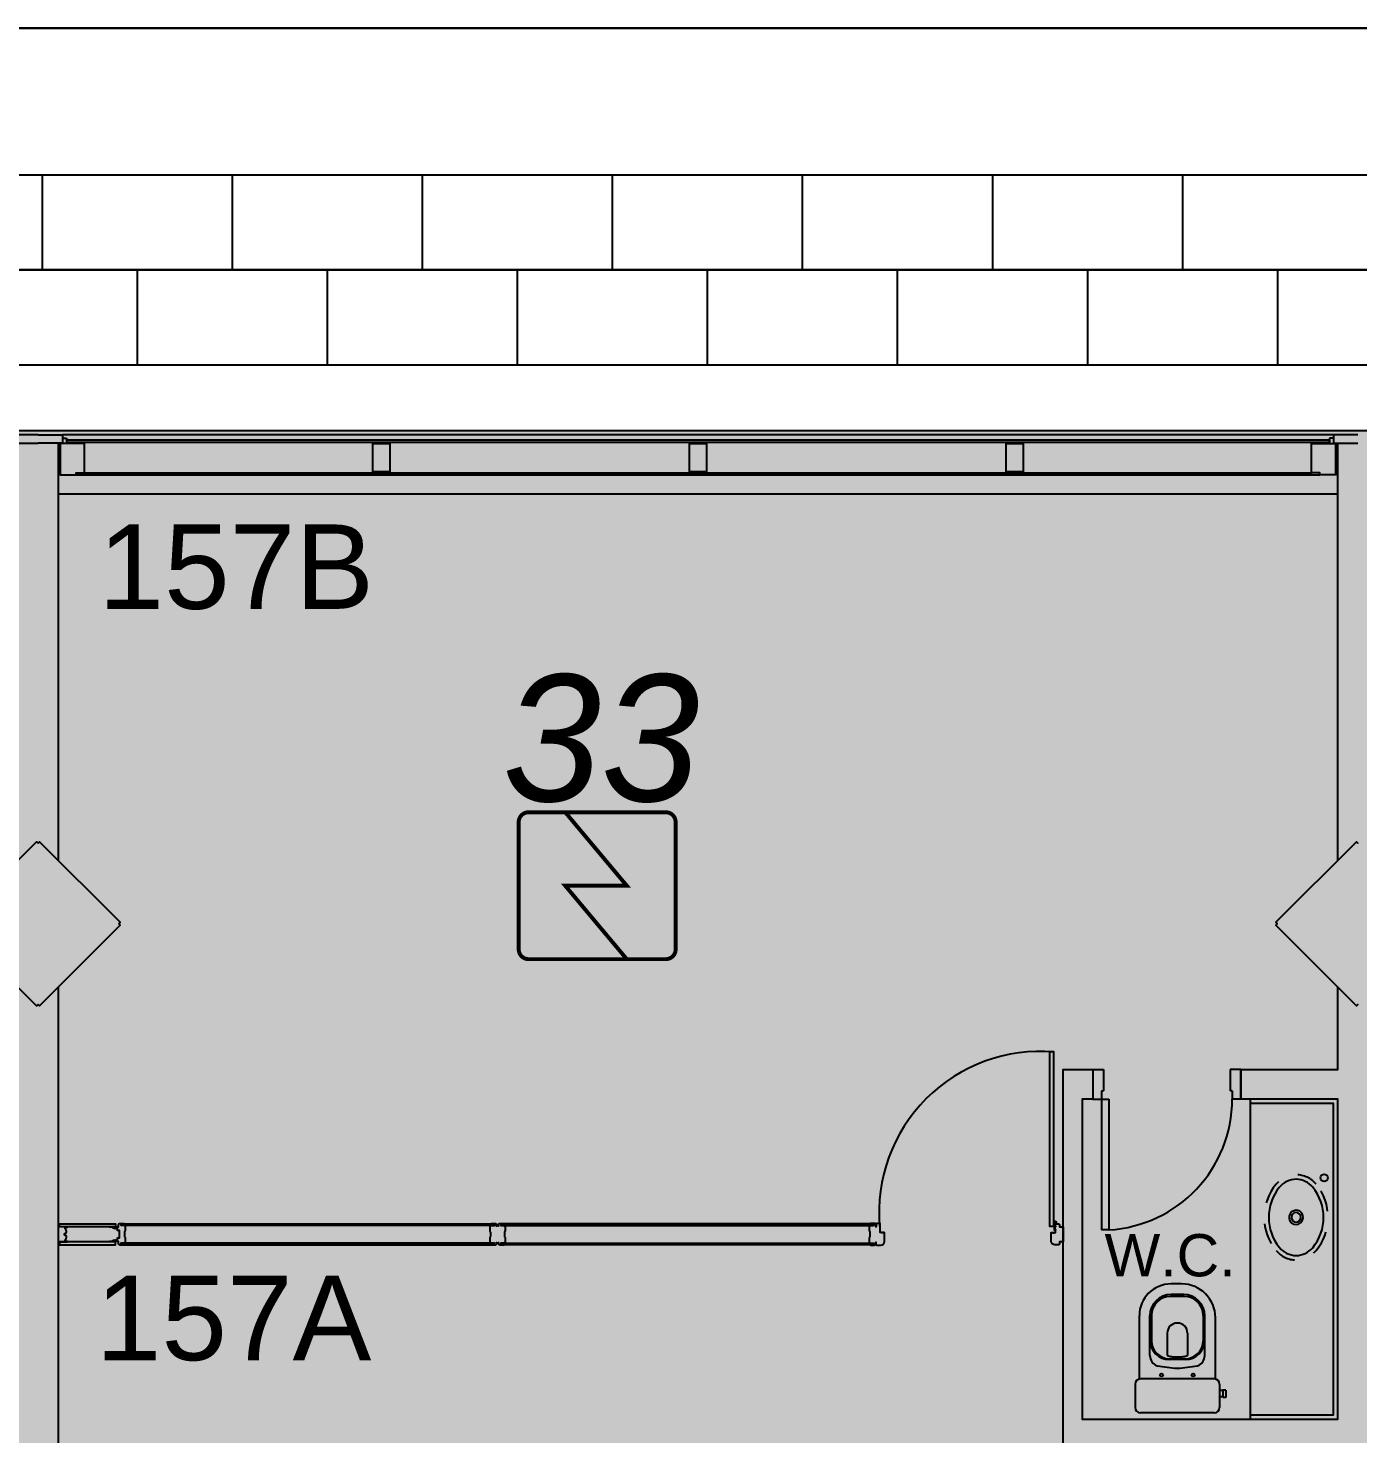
# Model space of a CAD drawing. Header units: metres. Extents: x -331 to 2982, y 362 to 2539.
# Drawn here: x 857.7 to 863.99, y 1633 to 1639.66 of the extents above; entities that cross this region are included whole.
import ezdxf

# ---------------------------------------------------------------- set-up
doc = ezdxf.new("R2010")
doc.units = ezdxf.units.M
doc.linetypes.add('XR_BL2_3 PAV$0$CONTINUOUS', pattern=[0])
doc.linetypes.add('XR_BL2_3 PAV$0$HIDDEN', pattern=[0.375, 0.25, -0.125])
doc.layers.get('0').update_dxf_attribs({"color": 251})
doc.layers.add('_salas', color=251, linetype='Continuous', plot=False)
for name, color, linetype in [('ALV', 251, 'Continuous'), ('CX', 251, 'Continuous'), ('Det', 251, 'Continuous'), ('DET. FUMAÇA', 1, 'Continuous'), ('Detector_antigo', 84, 'Continuous'), ('Div', 251, 'Continuous'), ('Est', 251, 'Continuous'), ('Mob', 251, 'Continuous'), ('Texto_Salas', 251, 'Continuous'), ('vid', 251, 'Continuous')]:
    doc.layers.add(name, color=color, linetype=linetype)
doc.layers.add('Botoeira_antiga', color=74, linetype='Continuous', lineweight=30)
doc.styles.add('ARIAL', font='arial.ttf')
doc.styles.add('X3G_ENTITY_1416BAE9', font='arial.ttf', dxfattribs={"height": 0.6})
doc.styles.add('X3G_ENTITY_14227C22', font='arial.ttf', dxfattribs={"height": 0.4})
doc.styles.add('X3G_ENTITY_14227C24', font='arial.ttf', dxfattribs={"height": 0.4})

# ---------------------------------------------------------------- blocks, each defined once
blk = doc.blocks.new('Detector de fumaça')
at = {"layer": 'DET. FUMAÇA', "linetype": 'Continuous', "lineweight": 15, "const_width": 0.0187}
blk.add_lwpolyline([(774.5995, 539.8158), (775.2491, 539.8158, -0.414214), (775.2958, 539.769), (775.2958, 539.1669, -0.414214), (775.2491, 539.1202), (774.5995, 539.1202, -0.414214), (774.5527, 539.1669), (774.5527, 539.769, -0.414214)], format="xyb", close=True, dxfattribs=at)
blk.add_lwpolyline([(774.773, 539.8158), (775.0645, 539.468), (774.773, 539.468), (775.0645, 539.1202)], dxfattribs=at)

msp = doc.modelspace()

# ---------------------------------------------------------------- hatches: boundary and pattern name
at = {"layer": '_salas', "transparency": 33554559}
h = msp.add_hatch(color=256, dxfattribs=at)
h.dxf.hatch_style = 1
h.paths.add_polyline_path([(870.379, 1637.7293), (851.629, 1637.7293), (851.629, 1639.2843), (851.299, 1639.2843), (851.299, 1637.7293), (840.564, 1637.7293), (840.564, 1639.2843), (840.234, 1639.2843), (840.234, 1637.7293), (765.239, 1637.7293), (765.239, 1626.3801), (765.429, 1626.3801), (765.429, 1626.5771), (765.615, 1626.7643), (769.3501, 1626.765), (769.3826, 1626.773), (769.4342, 1626.8136), (770.1916, 1627.5703), (770.2047, 1627.5834), (770.229, 1627.5743), (771.624, 1627.5743), (773.0191, 1627.5743), (773.0434, 1627.5834), (773.0565, 1627.5703), (773.8138, 1626.8136), (773.8655, 1626.773), (773.898, 1626.765), (777.5273, 1626.765), (777.8669, 1626.4254), (777.8811, 1626.4254), (778.2207, 1626.765), (781.85, 1626.765), (781.8825, 1626.773), (781.9342, 1626.8136), (782.6915, 1627.5703), (782.7046, 1627.5834), (782.7289, 1627.5743), (784.124, 1627.5743), (785.519, 1627.5743), (785.5433, 1627.5834), (785.5564, 1627.5703), (786.3138, 1626.8136), (786.3654, 1626.773), (786.3979, 1626.765), (790.0273, 1626.765), (790.3669, 1626.4254), (790.3739, 1626.4325), (790.7206, 1626.765), (794.3499, 1626.765), (794.3824, 1626.773), (794.4341, 1626.8136), (795.1914, 1627.5703), (795.2045, 1627.5834), (795.2289, 1627.5743), (796.6239, 1627.5743), (798.0189, 1627.5743), (798.0433, 1627.5834), (798.0564, 1627.5703), (798.8137, 1626.8136), (798.8654, 1626.773), (798.8979, 1626.765), (802.5273, 1626.765), (802.8669, 1626.4254), (802.8739, 1626.4325), (803.2206, 1626.765), (806.8499, 1626.765), (806.8824, 1626.773), (806.9341, 1626.8136), (807.6914, 1627.5703), (807.7045, 1627.5834), (807.7289, 1627.5743), (809.1239, 1627.5743), (810.5189, 1627.5743), (810.5433, 1627.5834), (810.5564, 1627.5703), (811.3137, 1626.8136), (811.3654, 1626.773), (811.3979, 1626.765), (815.0272, 1626.765), (815.3668, 1626.4254), (815.3739, 1626.4325), (815.7205, 1626.765), (819.3499, 1626.765), (819.3824, 1626.773), (819.434, 1626.8136), (820.1914, 1627.5703), (820.2045, 1627.5834), (820.2288, 1627.5743), (821.6238, 1627.5743), (823.0189, 1627.5743), (823.0432, 1627.5834), (823.0563, 1627.5703), (823.8136, 1626.8136), (823.8653, 1626.773), (823.8978, 1626.765), (827.5277, 1626.765), (827.8673, 1626.4254), (827.8743, 1626.4325), (828.221, 1626.765), (831.8504, 1626.765), (831.8828, 1626.773), (831.9345, 1626.8136), (832.6919, 1627.5703), (832.7049, 1627.5834), (832.7293, 1627.5743), (834.1243, 1627.5743), (835.5193, 1627.5743), (835.5437, 1627.5834), (835.5568, 1627.5703), (836.3141, 1626.8136), (836.3658, 1626.773), (836.3983, 1626.765), (840.0415, 1626.765), (840.3741, 1626.4325), (840.7559, 1626.8143), (840.4741, 1627.0961), (840.4741, 1628.0543), (841.234, 1628.0543), (841.234, 1629.8943), (849.6075, 1629.8943), (849.6075, 1626.8143), (849.7475, 1626.8143), (849.7475, 1627.5743), (851.494, 1627.5743), (852.8891, 1627.5743), (852.9134, 1627.5834), (852.9265, 1627.5703), (853.6838, 1626.8136), (853.7355, 1626.773), (853.768, 1626.765), (857.3973, 1626.765), (857.7369, 1626.4254), (857.744, 1626.4325), (858.0907, 1626.765), (861.72, 1626.765), (861.7525, 1626.773), (861.8042, 1626.8136), (862.5615, 1627.5703), (862.5746, 1627.5834), (862.5989, 1627.5743), (863.994, 1627.5743), (865.389, 1627.5743), (865.4133, 1627.5834), (865.4264, 1627.5703), (866.1838, 1626.8136), (866.2354, 1626.773), (866.2679, 1626.765), (870.003, 1626.7643), (870.189, 1626.5771), (870.189, 1626.3801), (870.379, 1626.3801), (870.379, 1626.3801)])
h = msp.add_hatch(color=256, dxfattribs=at)
h.dxf.hatch_style = 1
h.paths.add_polyline_path([(870.399, 1637.7493), (851.649, 1637.7493), (851.649, 1639.3043), (851.319, 1639.3043), (851.319, 1637.7493), (840.584, 1637.7493), (840.584, 1639.3043), (840.254, 1639.3043), (840.254, 1637.7493), (765.259, 1637.7493), (765.259, 1626.4001), (765.449, 1626.4001), (765.449, 1626.5971), (765.635, 1626.7843), (769.3701, 1626.785), (769.4026, 1626.793), (769.4542, 1626.8336), (770.2116, 1627.5903), (770.2247, 1627.6034), (770.249, 1627.5943), (771.644, 1627.5943), (773.0391, 1627.5943), (773.0634, 1627.6034), (773.0765, 1627.5903), (773.8338, 1626.8336), (773.8855, 1626.793), (773.918, 1626.785), (777.5473, 1626.785), (777.8869, 1626.4454), (777.894, 1626.4525), (778.2407, 1626.785), (781.87, 1626.785), (781.9025, 1626.793), (781.9542, 1626.8336), (782.7115, 1627.5903), (782.7246, 1627.6034), (782.7489, 1627.5943), (784.144, 1627.5943), (785.539, 1627.5943), (785.5633, 1627.6034), (785.5764, 1627.5903), (786.3338, 1626.8336), (786.3854, 1626.793), (786.4179, 1626.785), (790.0473, 1626.785), (790.3869, 1626.4454), (790.3939, 1626.4525), (790.7406, 1626.785), (794.3699, 1626.785), (794.4024, 1626.793), (794.4541, 1626.8336), (795.2114, 1627.5903), (795.2245, 1627.6034), (795.2489, 1627.5943), (796.6439, 1627.5943), (798.0389, 1627.5943), (798.0633, 1627.6034), (798.0764, 1627.5903), (798.8337, 1626.8336), (798.8854, 1626.793), (798.9179, 1626.785), (802.5473, 1626.785), (802.8869, 1626.4454), (802.8939, 1626.4525), (803.2406, 1626.785), (806.8699, 1626.785), (806.9024, 1626.793), (806.9541, 1626.8336), (807.7114, 1627.5903), (807.7245, 1627.6034), (807.7489, 1627.5943), (809.1439, 1627.5943), (810.5389, 1627.5943), (810.5633, 1627.6034), (810.5764, 1627.5903), (811.3337, 1626.8336), (811.3854, 1626.793), (811.4179, 1626.785), (815.0472, 1626.785), (815.3868, 1626.4454), (815.3939, 1626.4525), (815.7405, 1626.785), (819.3699, 1626.785), (819.4024, 1626.793), (819.454, 1626.8336), (820.2114, 1627.5903), (820.2245, 1627.6034), (820.2488, 1627.5943), (821.6438, 1627.5943), (823.0389, 1627.5943), (823.0632, 1627.6034), (823.0763, 1627.5903), (823.8336, 1626.8336), (823.8853, 1626.793), (823.9178, 1626.785), (827.5477, 1626.785), (827.8873, 1626.4454), (827.8943, 1626.4525), (828.241, 1626.785), (831.8704, 1626.785), (831.9028, 1626.793), (831.9545, 1626.8336), (832.7119, 1627.5903), (832.7249, 1627.6034), (832.7493, 1627.5943), (834.1443, 1627.5943), (835.5393, 1627.5943), (835.5637, 1627.6034), (835.5768, 1627.5903), (836.3341, 1626.8336), (836.3858, 1626.793), (836.4183, 1626.785), (840.0615, 1626.785), (840.3941, 1626.4525), (840.7759, 1626.8343), (840.4941, 1627.1161), (840.4941, 1628.0743), (841.254, 1628.0743), (841.254, 1629.9143), (849.6275, 1629.9143), (849.6275, 1626.8343), (849.7675, 1626.8343), (849.7675, 1627.5943), (851.514, 1627.5943), (852.9091, 1627.5943), (852.9334, 1627.6034), (852.9465, 1627.5903), (853.7038, 1626.8336), (853.7555, 1626.793), (853.788, 1626.785), (857.4173, 1626.785), (857.7569, 1626.4454), (857.764, 1626.4525), (858.1107, 1626.785), (861.74, 1626.785), (861.7725, 1626.793), (861.8242, 1626.8336), (862.5815, 1627.5903), (862.5946, 1627.6034), (862.6189, 1627.5943), (864.014, 1627.5943), (865.409, 1627.5943), (865.4333, 1627.6034), (865.4464, 1627.5903), (866.2038, 1626.8336), (866.2554, 1626.793), (866.2879, 1626.785), (870.023, 1626.7843), (870.209, 1626.5971), (870.209, 1626.4001), (870.399, 1626.4001), (870.399, 1626.4001)])

# ---------------------------------------------------------------- linework, layer by layer
at = {"color": 251, "true_color": 0x606060}
msp.add_lwpolyline([(840.584, 1637.7493), (851.319, 1637.7493), (851.319, 1639.3043), (851.649, 1639.3043), (851.649, 1637.7493), (870.399, 1637.7493)], dxfattribs=at)
at = {"layer": 'ALV'}
for p, q in [((857.839, 1637.6893), (857.839, 1635.7153)), ((857.839, 1635.1133), (857.839, 1627.1153))]:
    msp.add_line(p, q, dxfattribs=at)
for points in [[(863.899, 1635.7153), (863.899, 1637.6893), (863.994, 1637.6893)], [(862.599, 1631.2743), (862.599, 1634.7243), (862.739, 1634.7243), (862.739, 1634.5843), (862.689, 1634.5843), (862.689, 1633.0693), (863.899, 1633.0693), (863.899, 1634.5843), (863.439, 1634.5843), (863.439, 1634.7243), (863.899, 1634.7243), (863.899, 1635.1133)]]:
    msp.add_lwpolyline(points, dxfattribs=at)
at = {"layer": 'Botoeira_antiga'}
msp.add_lwpolyline([(873.4258, 1619.6151), (873.4384, 1638.7551, 0.414214), (872.5384, 1639.6551), (763.3926, 1639.6551, 0.414214), (762.4926, 1638.7551), (762.4801, 1619.6151, 0.414214), (763.3801, 1618.7151), (872.5258, 1618.7151, 0.414214)], format="xyb", close=True, dxfattribs=at)
at = {"layer": 'CX', "color": 251, "linetype": 'ByBlock', "ltscale": 0.1}
for p, q in [((857.744, 1637.7293), (857.629, 1637.7293)), ((857.629, 1637.6893), (857.744, 1637.6893))]:
    msp.add_line(p, q, dxfattribs=at)
at = {"layer": 'CX', "linetype": 'ByBlock', "ltscale": 0.1}
for p, q in [((857.744, 1637.7293), (857.859, 1637.7293)), ((857.859, 1637.7293), (857.859, 1637.6893)), ((857.859, 1637.7144), (857.879, 1637.7144)), ((857.879, 1637.7144), (857.879, 1637.6881)), ((863.879, 1637.7144), (863.859, 1637.7144)), ((863.859, 1637.7144), (863.859, 1637.6881)), ((863.994, 1637.7293), (863.879, 1637.7293)), ((863.879, 1637.7293), (863.879, 1637.6893)), ((857.859, 1637.6893), (857.744, 1637.6893)), ((863.879, 1637.6893), (863.994, 1637.6893))]:
    msp.add_line(p, q, dxfattribs=at)
at = {"layer": 'CX', "color": 251, "true_color": 0x606060}
for p, q in [((863.879, 1637.7293), (857.859, 1637.7293)), ((857.839, 1637.4493), (863.899, 1637.4493))]:
    msp.add_line(p, q, dxfattribs=at)
at = {"layer": 'CX'}
for p, q in [((857.849, 1637.5393), (857.849, 1637.6851)), ((857.849, 1637.6851), (857.849, 1637.5393)), ((863.889, 1637.6851), (863.889, 1637.5393)), ((863.889, 1637.5393), (863.889, 1637.6851)), ((862.739, 1634.7243), (862.789, 1634.7243)), ((862.739, 1634.7243), (862.739, 1634.5843)), ((862.789, 1634.7243), (862.789, 1634.6243)), ((863.439, 1634.7243), (863.389, 1634.7243)), ((863.389, 1634.7243), (863.389, 1634.6243)), ((863.439, 1634.7243), (863.439, 1634.5843)), ((862.739, 1634.5843), (862.779, 1634.5843)), ((862.779, 1634.6243), (862.779, 1634.5843)), ((862.779, 1634.6243), (862.789, 1634.6243)), ((862.779, 1634.5843), (862.814, 1634.5843)), ((862.779, 1634.5843), (862.779, 1633.9653)), ((862.814, 1634.5843), (862.814, 1633.9653)), ((863.399, 1634.6243), (863.389, 1634.6243)), ((863.399, 1634.6243), (863.399, 1634.5843)), ((863.439, 1634.5843), (863.399, 1634.5843)), ((862.814, 1633.9653), (862.779, 1633.9653))]:
    msp.add_line(p, q, dxfattribs=at)
for points in [[(857.9642, 1637.6881), (857.8846, 1637.6881), (857.849, 1637.6881), (857.849, 1637.5393), (857.879, 1637.5393), (857.879, 1637.54), (857.9238, 1637.54), (857.9238, 1637.55), (857.9642, 1637.55)], [(859.329, 1637.6891), (859.409, 1637.6891), (859.409, 1637.555), (859.329, 1637.555)], [(860.829, 1637.6891), (860.909, 1637.6891), (860.909, 1637.555), (860.829, 1637.555)], [(862.329, 1637.6891), (862.409, 1637.6891), (862.409, 1637.555), (862.329, 1637.555)], [(863.7738, 1637.6881), (863.8534, 1637.6881), (863.889, 1637.6881), (863.889, 1637.5393), (863.859, 1637.5393), (863.859, 1637.54), (863.8142, 1637.54), (863.8142, 1637.55), (863.7738, 1637.55)], [(862.5342, 1634.8076), (862.534, 1633.9826), (862.554, 1633.9826), (862.5542, 1634.8076)]]:
    msp.add_lwpolyline(points, close=True, dxfattribs=at)
at = {"layer": 'CX', "linetype": 'XR_BL2_3 PAV$0$CONTINUOUS'}
msp.add_lwpolyline([(858.1493, 1633.8933), (858.1311, 1633.8933, -0.420879), (858.1253, 1633.8998), (858.1253, 1633.9095), (858.1053, 1633.9095), (858.1053, 1633.9155), (858.1004, 1633.9146), (858.0999, 1633.9126, -0.414214), (858.0969, 1633.9096), (858.0884, 1633.9096), (858.0821, 1633.9096), (858.0821, 1633.9108), (858.0884, 1633.9108), (858.0969, 1633.9108, 0.414214), (858.0987, 1633.9126), (858.0992, 1633.9148, -0.414214), (858.1002, 1633.9158), (858.1074, 1633.9171, 0.212526), (858.1087, 1633.918), (858.1093, 1633.9188), (858.1102, 1633.9182), (858.1093, 1633.9168, -0.204506), (858.1079, 1633.9159), (858.1068, 1633.9157), (858.1068, 1633.911), (858.1196, 1633.911), (858.1196, 1633.927), (858.1288, 1633.927), (858.1288, 1633.9466), (858.1288, 1633.962), (858.1196, 1633.962), (858.1196, 1633.978), (858.1068, 1633.978), (858.1068, 1633.9733), (858.1079, 1633.9731, -0.204506), (858.1093, 1633.9723), (858.1102, 1633.9709), (858.1093, 1633.9702), (858.1087, 1633.971, 0.212526), (858.1074, 1633.9719), (858.1002, 1633.9732, -0.414214), (858.0992, 1633.9742), (858.0987, 1633.9764, 0.414214), (858.0969, 1633.9782), (858.0926, 1633.9782), (858.0821, 1633.9782), (858.0821, 1633.9794), (858.0926, 1633.9794), (858.0969, 1633.9794, -0.414214), (858.0999, 1633.9764), (858.1004, 1633.9744), (858.1053, 1633.9736), (858.1053, 1633.9795), (858.1253, 1633.9795), (858.1253, 1633.9892, -0.420879), (858.1311, 1633.9957), (858.1493, 1633.9957, -0.414214), (858.1503, 1633.9947), (858.1503, 1633.9942), (858.1353, 1633.9942), (858.1353, 1633.9869), (858.1501, 1633.9869, -0.322891), (858.1558, 1633.9817), (858.1558, 1633.9614, -0.13729), (858.1551, 1633.9588), (858.1535, 1633.9562, 0.13729), (858.1528, 1633.9536), (858.1528, 1633.9443), (858.1528, 1633.9355, 0.13729), (858.1535, 1633.9329), (858.1551, 1633.9303, -0.13729), (858.1558, 1633.9277), (858.1558, 1633.9073, -0.322891), (858.1501, 1633.9021), (858.1353, 1633.9021), (858.1353, 1633.8948), (858.1503, 1633.8948), (858.1503, 1633.8943, -0.414214)], format="xyb", close=True, dxfattribs=at)
at = {"layer": 'CX'}
for points in [[(859.9178, 1633.9863), (859.9218, 1633.9863, -0.414214), (859.9248, 1633.9833), (859.9248, 1633.9887, -0.439162), (859.9308, 1633.9953), (859.9488, 1633.9953, -0.414214), (859.9498, 1633.9943), (859.9498, 1633.9938), (859.9348, 1633.9938), (859.9348, 1633.9865), (859.9496, 1633.9865, -0.322891), (859.9553, 1633.9813), (859.9553, 1633.961, -0.13729), (859.9546, 1633.9584), (859.953, 1633.9558, 0.13729), (859.9523, 1633.9532), (859.9523, 1633.9443), (859.9523, 1633.9355, 0.13729), (859.953, 1633.9329), (859.9546, 1633.9303, -0.13729), (859.9553, 1633.9277), (859.9553, 1633.9073, -0.322891), (859.9496, 1633.9021), (859.9348, 1633.9021), (859.9348, 1633.8948), (859.9498, 1633.8948), (859.9498, 1633.8943, -0.414214), (859.9488, 1633.8933), (859.9308, 1633.8933, -0.439162), (859.9248, 1633.9), (859.9248, 1633.9053, -0.414214), (859.9218, 1633.9023), (859.9178, 1633.9023, -0.414214), (859.9148, 1633.9053), (859.9148, 1633.9, -0.439162), (859.9088, 1633.8933), (859.8908, 1633.8933, -0.414214), (859.8898, 1633.8943), (859.8898, 1633.8948), (859.9048, 1633.8948), (859.9048, 1633.9021), (859.89, 1633.9021, -0.322891), (859.8843, 1633.9073), (859.8843, 1633.9277, -0.13729), (859.885, 1633.9303), (859.8866, 1633.9329, 0.13729), (859.8873, 1633.9355), (859.8873, 1633.9443), (859.8873, 1633.9532, 0.13729), (859.8866, 1633.9558), (859.885, 1633.9584, -0.13729), (859.8843, 1633.961), (859.8843, 1633.9813, -0.322891), (859.89, 1633.9865), (859.9048, 1633.9865), (859.9048, 1633.9938), (859.8898, 1633.9938), (859.8898, 1633.9943, -0.414214), (859.8908, 1633.9953), (859.9088, 1633.9953, -0.439162), (859.9148, 1633.9887), (859.9148, 1633.9833, -0.414214)], [(861.7106, 1633.9), (861.7106, 1633.9075), (861.7118, 1633.9075), (861.7118, 1633.898, 0.422579), (861.7166, 1633.8929), (861.7351, 1633.8929, 0.414214), (861.7516, 1633.9094), (861.7516, 1633.9509, 0.414214), (861.7496, 1633.9529), (861.7421, 1633.9529), (861.7436, 1633.9506), (861.7376, 1633.9506), (861.7391, 1633.9529), (861.7316, 1633.9529), (861.7317, 1633.9929, 0.414214), (861.7297, 1633.9949), (861.7169, 1633.9949, 0.414214), (861.7119, 1633.99), (861.7119, 1633.9795), (861.7106, 1633.9795), (861.7106, 1633.9887, 0.439162), (861.7046, 1633.9953), (861.6866, 1633.9953, 0.414214), (861.6856, 1633.9943), (861.6856, 1633.9938), (861.7006, 1633.9938), (861.7006, 1633.9865), (861.6858, 1633.9865, 0.322891), (861.6801, 1633.9813), (861.6801, 1633.961, 0.13729), (861.6808, 1633.9584), (861.6824, 1633.9558, -0.13729), (861.6831, 1633.9532), (861.6831, 1633.9443), (861.6831, 1633.9355, -0.13729), (861.6824, 1633.9329), (861.6808, 1633.9303, 0.13729), (861.6801, 1633.9277), (861.6801, 1633.9073, 0.322891), (861.6858, 1633.9021), (861.7006, 1633.9021), (861.7006, 1633.8948), (861.6856, 1633.8948), (861.6856, 1633.8943, 0.414214), (861.6866, 1633.8933), (861.7046, 1633.8933, 0.439162)], [(857.8784, 1633.9563), (857.876, 1633.9668, 0.194954), (857.8751, 1633.9681), (857.8735, 1633.9691, -0.387702), (857.8728, 1633.9717), (857.8744, 1633.9748), (857.874, 1633.9751), (857.8716, 1633.9705), (857.8712, 1633.9712), (857.8712, 1633.9777), (857.883, 1633.9777), (857.883, 1633.9793), (857.839, 1633.9793), (857.839, 1633.9093), (857.883, 1633.9093), (857.883, 1633.9109), (857.8712, 1633.9109), (857.8712, 1633.9174), (857.8716, 1633.9181), (857.874, 1633.9136), (857.8744, 1633.9138), (857.8728, 1633.9169, -0.387702), (857.8735, 1633.9195), (857.8751, 1633.9206, 0.194954), (857.876, 1633.9218), (857.8784, 1633.9323, 0.268551), (857.8769, 1633.9371), (857.8691, 1633.9422), (857.8691, 1633.9465), (857.8769, 1633.9515, 0.268551)]]:
    msp.add_lwpolyline(points, format="xyb", close=True, dxfattribs=at)
at = {"layer": 'CX', "linetype": 'Continuous'}
msp.add_lwpolyline([(862.5617, 1633.9923, -0.414214), (862.5637, 1633.9943), (862.5765, 1633.9943, -0.414214), (862.5815, 1633.9893), (862.5815, 1633.9793), (862.599, 1633.9793), (862.599, 1633.9133), (862.599, 1633.9093), (862.5814, 1633.9093), (862.5814, 1633.8993, -0.422579), (862.5766, 1633.8943), (862.5581, 1633.8943, -0.414214), (862.5416, 1633.9108), (862.5416, 1633.9513, -0.414214), (862.5436, 1633.9533), (862.5511, 1633.9533), (862.5496, 1633.951), (862.5556, 1633.951), (862.5541, 1633.9533), (862.5616, 1633.9533), (862.5616, 1633.965), (862.5629, 1633.965), (862.5629, 1633.9656), (862.5599, 1633.9656), (862.5599, 1633.9774), (862.5593, 1633.978), (862.5593, 1633.9639), (862.5567, 1633.9639), (862.5567, 1633.9939), (862.5552, 1633.9939), (862.5552, 1633.9965, -3.099483), (862.5621, 1633.9951, 0.294496), (862.5609, 1633.9933), (862.5609, 1633.9806), (862.5629, 1633.9806), (862.5629, 1633.981), (862.5617, 1633.981), (862.5617, 1633.9923)], format="xyb", close=True, dxfattribs=at)
at = {"layer": 'CX', "color": 251, "true_color": 0x606060}
for centre, radius, start, end in [((862.4898, 1634.0468), 0.7636, 85.16462, 184.82716), ((862.779, 1634.5843), 0.62, 273.23616, 0)]:
    msp.add_arc(centre, radius, start, end, dxfattribs=at)
at = {"layer": 'Det', "color": 251}
for p, q in [((851.619, 1638.9611), (871.239, 1638.9611)), ((857.7644, 1638.5111), (857.7644, 1638.9611)), ((858.6644, 1638.5111), (858.6644, 1638.9611)), ((859.5644, 1638.5111), (859.5644, 1638.9611)), ((860.4644, 1638.5111), (860.4644, 1638.9611)), ((861.3644, 1638.5111), (861.3644, 1638.9611)), ((862.2644, 1638.5111), (862.2644, 1638.9611)), ((863.1644, 1638.5111), (863.1644, 1638.9611)), ((851.619, 1638.5111), (871.239, 1638.5111)), ((851.7844, 1638.5111), (871.144, 1638.5111)), ((851.9894, 1638.5111), (871.089, 1638.5111)), ((852.3344, 1638.5111), (871.089, 1638.5111)), ((852.3894, 1638.5111), (871.144, 1638.5111)), ((858.2144, 1638.0611), (858.2144, 1638.5111)), ((859.1144, 1638.0611), (859.1144, 1638.5111)), ((860.0144, 1638.0611), (860.0144, 1638.5111)), ((860.9144, 1638.0611), (860.9144, 1638.5111)), ((861.8144, 1638.0611), (861.8144, 1638.5111)), ((862.7144, 1638.0611), (862.7144, 1638.5111)), ((863.6144, 1638.0611), (863.6144, 1638.5111)), ((851.619, 1638.0611), (870.789, 1638.0611)), ((852.1194, 1638.0611), (870.769, 1638.0611)), ((852.4644, 1638.0611), (870.769, 1638.0611)), ((852.5194, 1638.0611), (870.769, 1638.0611))]:
    msp.add_line(p, q, dxfattribs=at)
msp.add_lwpolyline([(871.239, 1638.5111), (851.619, 1638.5111)], dxfattribs=at)
at = {"layer": 'Div', "linetype": 'ByBlock'}
for points in [[(858.1103, 1633.9795), (857.8447, 1633.9795), (857.8447, 1633.9945), (858.1103, 1633.9945)], [(858.1103, 1633.9091), (857.8447, 1633.9091), (857.8447, 1633.8941), (858.1103, 1633.8941)]]:
    msp.add_lwpolyline(points, close=True, dxfattribs=at)
at = {"layer": 'Est', "color": 251}
msp.add_lwpolyline([(857.744, 1635.0325), (857.744, 1635.0325), (857.7369, 1635.0254), (857.3551, 1635.4073), (857.3622, 1635.4143), (857.3551, 1635.4214), (857.7369, 1635.8032), (857.744, 1635.7962), (857.744, 1635.7962)], dxfattribs=at)
at = {"layer": 'Est'}
for points in [[(857.744, 1635.0325), (857.744, 1635.0325), (857.7511, 1635.0254), (858.1329, 1635.4073), (858.1258, 1635.4143), (858.1329, 1635.4214), (857.7511, 1635.8032), (857.744, 1635.7962), (857.744, 1635.7962)], [(863.994, 1635.0325), (863.994, 1635.0325), (863.9869, 1635.0254), (863.6051, 1635.4073), (863.6121, 1635.4143), (863.6051, 1635.4214), (863.9869, 1635.8032), (863.994, 1635.7962), (863.994, 1635.7962)]]:
    msp.add_lwpolyline(points, dxfattribs=at)
at = {"layer": 'Mob'}
for p, q in [((863.159, 1633.7093), (863.109, 1633.7093)), ((863.169, 1633.6593), (863.109, 1633.6593)), ((863.1715, 1633.6503), (863.1065, 1633.6503)), ((862.959, 1633.2588), (862.959, 1633.5593)), ((863.009, 1633.4433), (863.009, 1633.5593)), ((863.0165, 1633.5603), (863.0165, 1633.4403)), ((863.2615, 1633.5603), (863.2615, 1633.4403)), ((863.269, 1633.4433), (863.269, 1633.5593)), ((863.319, 1633.2588), (863.319, 1633.5493)), ((863.091, 1633.4763), (863.091, 1633.3704)), ((863.187, 1633.4763), (863.187, 1633.3704)), ((863.009, 1633.3706), (863.009, 1633.4433)), ((863.269, 1633.3706), (863.269, 1633.4433)), ((863.177, 1633.3513), (863.101, 1633.3513)), ((863.1765, 1633.3553), (863.1015, 1633.3553)), ((863.314, 1633.2593), (862.964, 1633.2593)), ((862.939, 1633.2343), (862.939, 1633.1243)), ((863.339, 1633.2343), (863.339, 1633.1243)), ((863.354, 1633.2043), (863.339, 1633.2043)), ((863.354, 1633.2068), (863.354, 1633.1718)), ((863.369, 1633.2068), (863.354, 1633.2068)), ((863.369, 1633.2068), (863.369, 1633.1718)), ((863.354, 1633.1743), (863.339, 1633.1743)), ((863.369, 1633.1718), (863.354, 1633.1718)), ((863.314, 1633.0993), (862.964, 1633.0993))]:
    msp.add_line(p, q, dxfattribs=at)
for points in [[(863.484, 1633.0693), (863.484, 1633.0693), (863.899, 1633.0693), (863.899, 1634.5843), (863.484, 1634.5843), (863.484, 1633.0693)], [(863.484, 1633.0893), (863.879, 1633.0893), (863.879, 1634.5643), (863.4841, 1634.5643)]]:
    msp.add_lwpolyline(points, dxfattribs=at)
at = {"layer": 'Mob', "linetype": 'XR_BL2_3 PAV$0$HIDDEN', "ltscale": 0.05}
for points in [[(863.7963, 1634.1811, 0.472393), (863.6066, 1634.1811)], [(863.6066, 1634.1811, 0.358975), (863.6066, 1633.8675)], [(863.7962, 1633.8674, 0.359179), (863.7963, 1634.1811)], [(863.6066, 1633.8675, 0.471699), (863.7962, 1633.8674)]]:
    msp.add_lwpolyline(points, format="xyb", dxfattribs=at)
at = {"layer": 'Mob'}
for points in [[(863.78, 1634.1677, 0.472527), (863.6229, 1634.1676)], [(863.6229, 1634.1676, 0.358974), (863.6229, 1633.881)], [(863.7799, 1633.8809, 0.359169), (863.78, 1634.1677)], [(863.7241, 1634.0243, 1), (863.6788, 1634.0243)], [(863.6788, 1634.0243, 1), (863.7241, 1634.0243)], [(863.6229, 1633.881, 0.471701), (863.7799, 1633.8809)]]:
    msp.add_lwpolyline(points, format="xyb", dxfattribs=at)
msp.add_lwpolyline([(863.7015, 1634.0579, 1.732057), (863.7306, 1634.0075, 0.577348)], format="xyb", close=True, dxfattribs=at)
for centre, radius in [((863.8343, 1634.2117), 0.0175), ((863.064, 1633.2783), 0.0075), ((863.214, 1633.2783), 0.0075)]:
    msp.add_circle(centre, radius, dxfattribs=at)
for centre, radius, start, end in [((863.109, 1633.5593), 0.15, 90, 180), ((863.109, 1633.5593), 0.1, 90, 180), ((863.159, 1633.5493), 0.16, 0, 90), ((863.169, 1633.5593), 0.1, 0, 90), ((863.1065, 1633.5603), 0.09, 90, 180), ((863.1715, 1633.5603), 0.09, 0, 90), ((863.139, 1633.4763), 0.048, 0, 180), ((863.101, 1633.4433), 0.092, 180, 270), ((863.1015, 1633.4403), 0.085, 180, 270), ((863.1765, 1633.4403), 0.085, 270, 0), ((863.177, 1633.4433), 0.092, 270, 0), ((863.0608, 1633.371), 0.0519, 180.4721, 250.62163), ((863.1947, 1634.1549), 0.8464, 259.72121, 266.2276), ((863.1302, 1633.4875), 0.1235, 251.50213, 274.09255), ((863.1478, 1633.4875), 0.1235, 265.90745, 288.49787), ((863.0833, 1634.1549), 0.8464, 273.7724, 280.27879), ((863.2171, 1633.371), 0.0519, 289.37837, 359.5279), ((862.964, 1633.2343), 0.025, 90, 180), ((863.314, 1633.2343), 0.025, 0, 90), ((862.964, 1633.1243), 0.025, 180, 270), ((863.314, 1633.1243), 0.025, 270, 0)]:
    msp.add_arc(centre, radius, start, end, dxfattribs=at)
at = {"layer": 'vid'}
for p, q in [((857.9238, 1637.54), (863.8142, 1637.54)), ((857.9642, 1637.55), (863.7738, 1637.55))]:
    msp.add_line(p, q, dxfattribs=at)
msp.add_lwpolyline([(857.879, 1637.6941), (863.859, 1637.6941), (863.859, 1637.7041), (857.879, 1637.7041)], dxfattribs=at)
for points in [[(858.1438, 1633.9938), (859.9048, 1633.9938), (859.9048, 1633.9865), (858.1438, 1633.9865)], [(861.6979, 1633.9938), (859.9348, 1633.9938), (859.9348, 1633.9865), (861.6979, 1633.9865)], [(858.1438, 1633.8948), (859.9048, 1633.8948), (859.9048, 1633.9021), (858.1438, 1633.9021)], [(861.6979, 1633.8948), (859.9348, 1633.8948), (859.9348, 1633.9021), (861.6979, 1633.9021)]]:
    msp.add_lwpolyline(points, close=True, dxfattribs=at)

# ---------------------------------------------------------------- block references
at = {"layer": 'DET. FUMAÇA', "linetype": 'Continuous', "lineweight": 0}
msp.add_blockref('Detector de fumaça', (85.4672, 1096.1267), dxfattribs=at)

# ---------------------------------------------------------------- texts
at = {"layer": 'Detector_antigo', "linetype": 'Continuous', "lineweight": 0, "insert": (859.944, 1636.5947), "char_height": 0.6, "attachment_point": 1, "style": 'X3G_ENTITY_1416BAE9'}
msp.add_mtext_dynamic_manual_height_columns('{\\fArial|b0|i1|c0|p34;33}', width=13.318804, gutter_width=2.5, heights=[0], dxfattribs=at)
at = {"layer": 'Texto_Salas', "color": 251}
for s, style, p in [('157B', 'X3G_ENTITY_14227C24', (858.0295, 1636.9054)), ('157A', 'X3G_ENTITY_14227C22', (858.0169, 1633.3482))]:
    msp.add_text(s, height=0.4, dxfattribs=dict(at, style=style)).set_placement(p)
at = {"layer": 'Texto_Salas', "color": 251, "insert": (863.1047, 1633.9452), "char_height": 0.2, "width": 2.2626, "attachment_point": 2, "style": 'ARIAL'}
msp.add_mtext('W.C.', dxfattribs=at)

doc.saveas('drawing.dxf')
